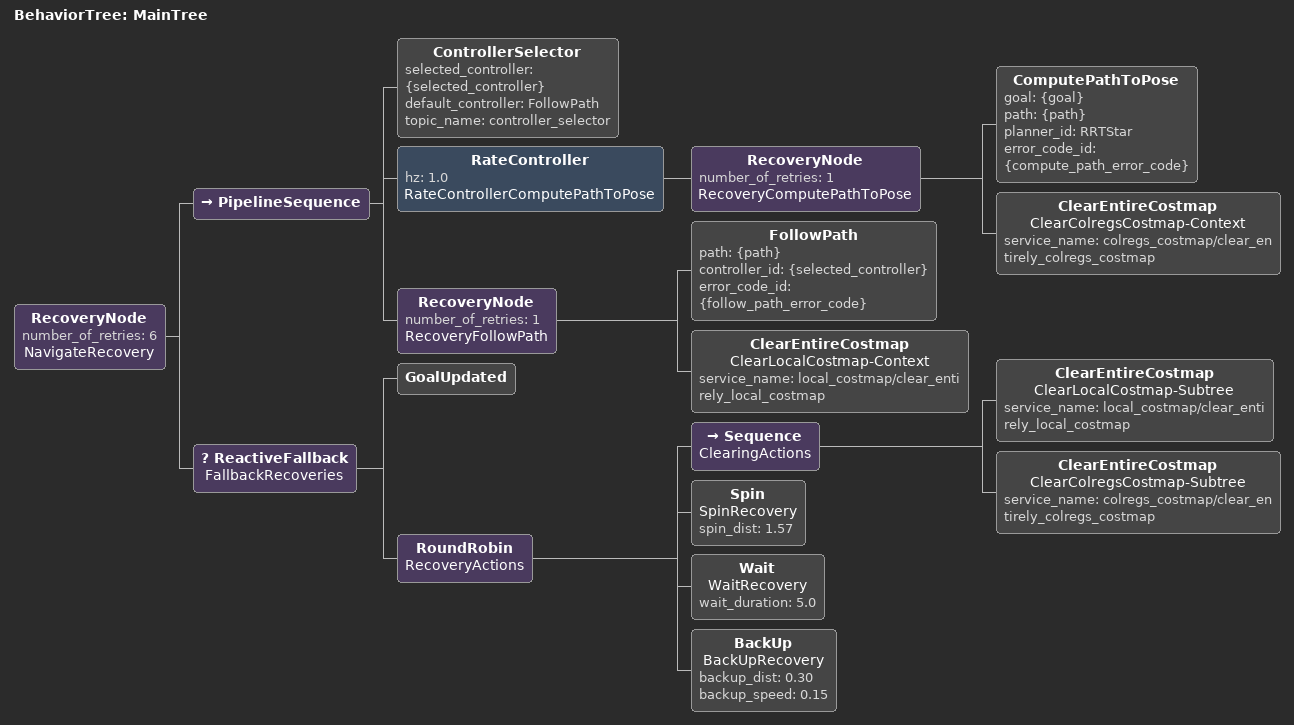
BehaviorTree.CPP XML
<!--
  Local planner server demo: ComputePathToPose sends each goal to the dedicated
  RRT star server and FollowPath consumes the resulting path.
-->
<root BTCPP_format="4" main_tree_to_execute="MainTree">
  <BehaviorTree ID="MainTree">
    <RecoveryNode number_of_retries="6" name="NavigateRecovery">
      <PipelineSequence>
        <ControllerSelector selected_controller="{selected_controller}" default_controller="FollowPath" topic_name="controller_selector"/>
        <RateController hz="1.0" name="RateControllerComputePathToPose">
          <RecoveryNode number_of_retries="1" name="RecoveryComputePathToPose">
            <ComputePathToPose goal="{goal}" path="{path}" planner_id="RRTStar" error_code_id="{compute_path_error_code}"/>
            <ClearEntireCostmap name="ClearColregsCostmap-Context" service_name="colregs_costmap/clear_entirely_colregs_costmap"/>
          </RecoveryNode>
        </RateController>
        <RecoveryNode number_of_retries="1" name="RecoveryFollowPath">
          <FollowPath path="{path}" controller_id="{selected_controller}" error_code_id="{follow_path_error_code}"/>
          <ClearEntireCostmap name="ClearLocalCostmap-Context" service_name="local_costmap/clear_entirely_local_costmap"/>
        </RecoveryNode>
      </PipelineSequence>
      <ReactiveFallback name="FallbackRecoveries">
        <GoalUpdated/>
        <RoundRobin name="RecoveryActions">
          <Sequence name="ClearingActions">
            <ClearEntireCostmap name="ClearLocalCostmap-Subtree" service_name="local_costmap/clear_entirely_local_costmap"/>
            <ClearEntireCostmap name="ClearColregsCostmap-Subtree" service_name="colregs_costmap/clear_entirely_colregs_costmap"/>
          </Sequence>
          <Spin name="SpinRecovery" spin_dist="1.57"/>
          <Wait name="WaitRecovery" wait_duration="5.0"/>
          <BackUp name="BackUpRecovery" backup_dist="0.30" backup_speed="0.15"/>
        </RoundRobin>
      </ReactiveFallback>
    </RecoveryNode>
  </BehaviorTree>
</root>
